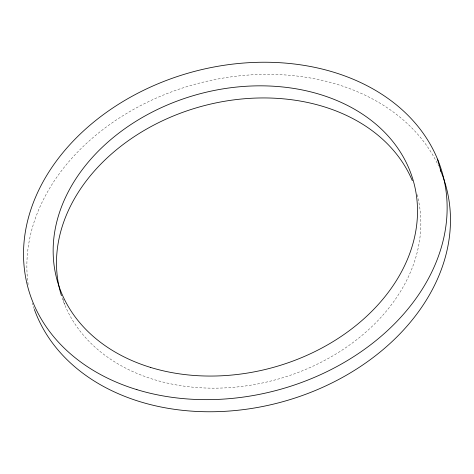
<?xml version="1.0" encoding="UTF-8"?>
<svg xmlns="http://www.w3.org/2000/svg" width="474" height="474" viewBox="0 0 474 474"><rect width="100%" height="100%" fill="white"/><g stroke="black" fill="none" stroke-linecap="round" stroke-linejoin="round"><path stroke-width="0.36" stroke-dasharray="2.37 1.78" d="M63.166 299.088L64.737 304.788M34.122 308.716A214.959 164.668 -15.4 0 1 32.297 303.159M28.167 284.524A214.959 164.668 -15.4 0 1 191.62 85.237A214.959 164.668 -15.4 0 1 438.569 166.036M417.114 194.648A184.901 141.643 -15.4 0 1 279.115 378.809A184.901 141.643 -15.4 0 1 61.916 297.168"/><path stroke-width="0.71" d="M437.538 159.175L440.873 171.286M440.322 169.97A214.959 164.668 -15.4 0 1 299.011 396.679A214.959 164.668 -15.4 0 1 34.365 309.404M61.466 295.752A184.901 141.643 -15.4 0 1 189.926 109.855A184.901 141.643 -15.4 0 1 412.321 180.653M136.927 389.658A214.959 164.668 -15.4 0 0 446.964 201.136A214.959 164.668 -15.4 0 0 122.108 102.04A214.959 164.668 -15.4 0 0 136.927 389.658M150.685 367.463A184.901 141.643 -15.4 0 0 417.369 205.307A184.901 141.643 -15.4 0 0 137.94 120.07A184.901 141.643 -15.4 0 0 150.685 367.463"/></g></svg>
